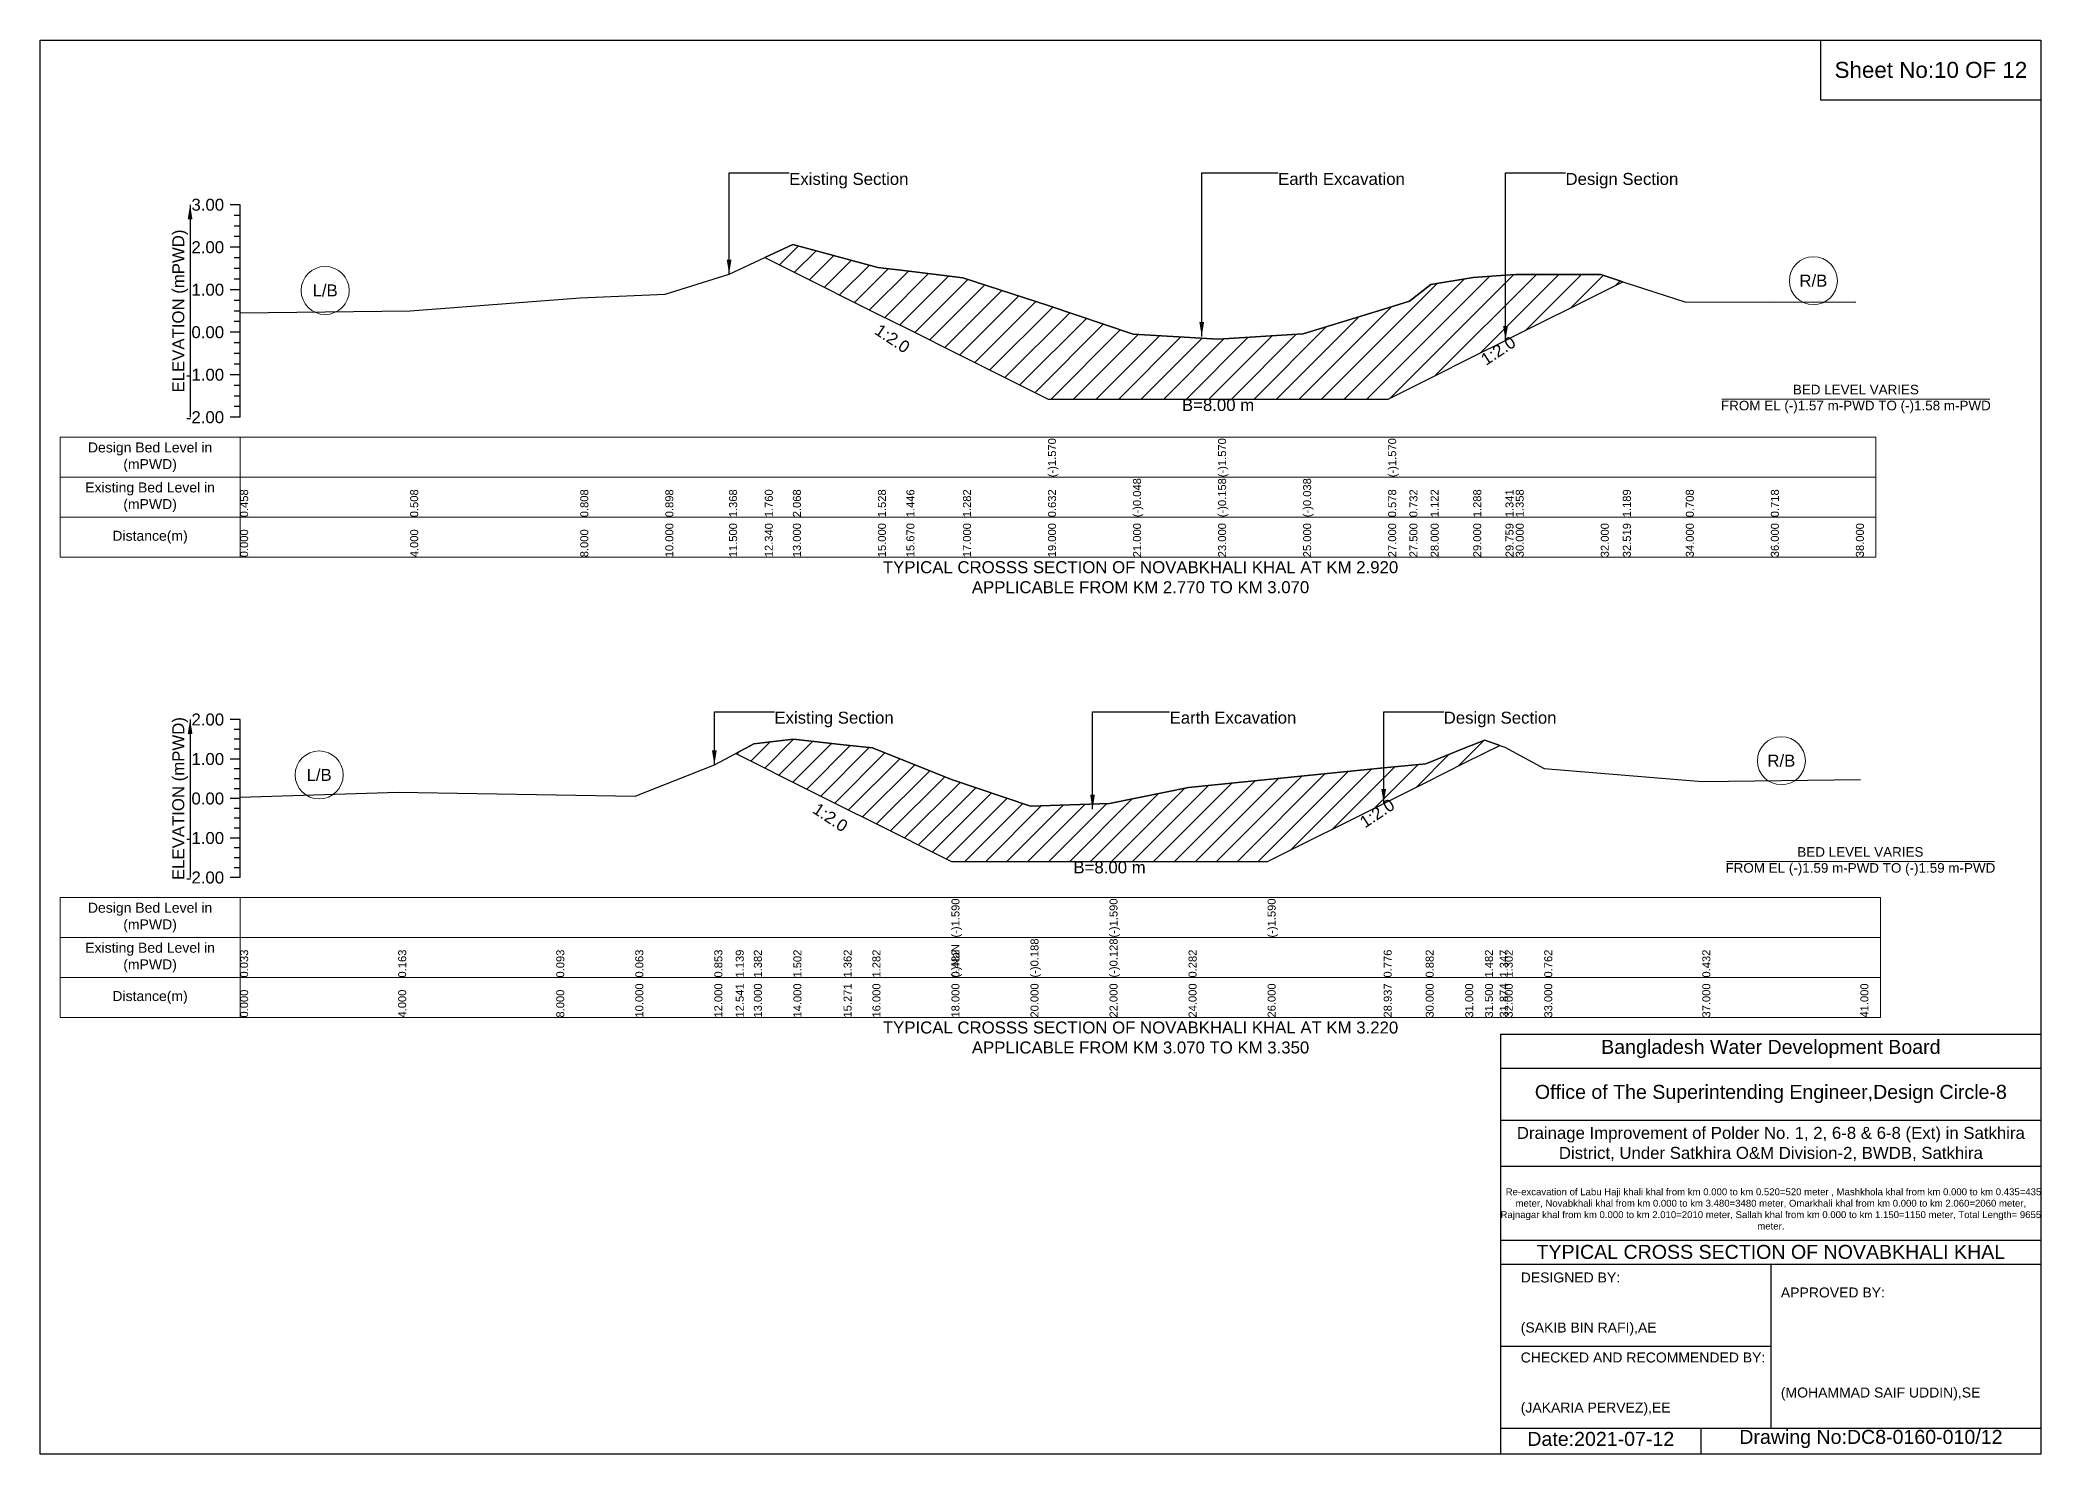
# Model space of a CAD drawing. Header units: inches. Extents: x 91000 to 648000, y -5656 to 141.
# Drawn here: x 340000 to 348000, y -5656 to 0 of the extents above; entities that cross this region are included whole.
import ezdxf

# ---------------------------------------------------------------- set-up
doc = ezdxf.new("R2010")
doc.units = ezdxf.units.IN
doc.header["$LTSCALE"] = 7
doc.header["$MEASUREMENT"] = 0
for name, color, linetype, lineweight in [('Cross section Data Border', 7, 'Continuous', 9), ('Cross Section Labels', 7, 'Continuous', 9), ('Existing_Bed_Level for Xsection', 7, 'Continuous', 25)]:
    doc.layers.add(name, color=color, linetype=linetype, lineweight=lineweight)
doc.styles.get("Standard").update_dxf_attribs({"font": 'arial.ttf'})
doc.dimstyles.get("Standard").update_dxf_attribs({"dimtxt": 0.18, "dimasz": 0.18, "dimexe": 0.18, "dimexo": 0.0625, "dimgap": 0.09, "dimtad": 0, "dimtih": 1, "dimtoh": 1, "dimdec": 4, "dimzin": 0, "dimdsep": 46, "dimtxsty": 'Standard', "dimcen": 0.09, "dimadec": 0, "dimazin": 0, "dimtfac": 1, "dimtdec": 4, "dimtofl": 0, "dimtmove": 0, "dimatfit": 3, "dimfxl": 0, "dimtolj": 1, "dimtzin": 0, "dimarcsym": 0})

msp = doc.modelspace()

# ---------------------------------------------------------------- hatches: boundary and pattern name
at = {"layer": 'Existing_Bed_Level for Xsection'}
h = msp.add_hatch(dxfattribs=at)
h.set_pattern_fill('ANSI31', color=256, scale=510, style=0)
h.paths.add_polyline_path([(342897.8, -869.9), (343010, -926), (343350, -1096), (343463.9, -1153), (343690, -1266), (344030, -1436), (344370, -1436), (344710, -1436), (345050, -1436), (345390, -1436), (345475, -1393.5), (345560, -1351), (345730, -1266), (345859.1, -1201.5), (345900, -1181), (346240, -1011), (346328.2, -966.9), (346240, -938.3), (345900, -938.3), (345859.1, -941.1), (345730, -950.2), (345560, -978.4), (345475, -1044.7), (345390, -1070.9), (345050, -1175.6), (344710, -1196), (344370, -1177.3), (344030, -1061.7), (343690, -951.2), (343463.9, -923.4), (343350, -909.4), (343010, -817.6)])
h = msp.add_hatch(dxfattribs=at)
h.set_pattern_fill('ANSI31', color=256, scale=474, style=0)
h.paths.add_polyline_path([(342781.5, -2854.3), (342854, -2890.5), (343012, -2969.5), (343212.8, -3069.9), (343328, -3127.5), (343644, -3285.5), (343960, -3285.5), (344276, -3285.5), (344592, -3285.5), (344908, -3285.5), (345372.1, -3053.5), (345540, -2969.5), (345698, -2890.5), (345777, -2851), (345836.2, -2821.4), (345777, -2800.1), (345698, -2831.7), (345540, -2894.9), (345372.1, -2911.7), (344908, -2958.1), (344592, -2989.7), (344276, -3054.5), (343960, -3064), (343644, -2958.1), (343328, -2831.7), (343212.8, -2819.1), (343012, -2797), (342854, -2815.9)])

# ---------------------------------------------------------------- linework, layer by layer
for points in [[(340000, 0), (348000, 0), (348000, -5656), (340000, -5656)], [(347120, 0), (348000, 0), (348000, -240), (347120, -240)]]:
    msp.add_lwpolyline(points, close=True)
for points in [[(345840, -5656), (345840, -3976), (348000, -3976)], [(345840, -4112), (348000, -4112)], [(345840, -4320), (348000, -4320)], [(345840, -4504), (348000, -4504)], [(345840, -4800), (348000, -4800)], [(345840, -4896), (348000, -4896)], [(346920, -4896), (346920, -5552)], [(345840, -5224), (346920, -5224)], [(345840, -5552), (348000, -5552)], [(346640, -5552), (346640, -5656)]]:
    msp.add_lwpolyline(points)
at = {"layer": 'Cross section Data Border'}
for points in [[(340080, -1589.1), (347340, -1589.1), (347340, -2069.1), (340080, -2069.1)], [(340080, -3430.3), (347358, -3430.3), (347358, -3910.3), (340080, -3910.3)]]:
    msp.add_lwpolyline(points, close=True, dxfattribs=at)
for points in [[(340800, -1589.1), (340800, -2069.1)], [(340080, -1749.1), (347340, -1749.1)], [(340080, -1909.1), (347340, -1909.1)], [(340800, -3430.3), (340800, -3910.3)], [(340080, -3590.3), (347358, -3590.3)], [(340080, -3750.3), (347358, -3750.3)]]:
    msp.add_lwpolyline(points, dxfattribs=at)
at = {"layer": 'Cross Section Labels'}
for points in [[(346724.2, -1436), (347795.8, -1436)], [(346742.2, -3285.5), (347813.8, -3285.5)]]:
    msp.add_lwpolyline(points, dxfattribs=at)
for centre in [(347090, -962.9), (341140, -1002), (346962, -2883.1), (341116, -2939.8)]:
    msp.add_circle(centre, 96, dxfattribs=at)
at = {"layer": 'Existing_Bed_Level for Xsection'}
for points in [[(340800, -659.1), (340760, -659.1)], [(340800, -701.6), (340776, -701.6)], [(340800, -1509.1), (340800, -1339.1), (340800, -1169.1), (340800, -999.1), (340800, -829.1), (340800, -659.1)], [(340800, -744.1), (340776, -744.1)], [(340800, -786.6), (340776, -786.6)], [(340800, -829.1), (340760, -829.1)], [(340800, -871.6), (340776, -871.6)], [(340800, -1091.3), (341480, -1082.8), (342160, -1031.8), (342500, -1016.5), (342755, -936.6), (342897.8, -869.9), (343010, -817.6), (343350, -909.4), (343463.9, -923.4), (343690, -951.2), (344030, -1061.7), (344030, -1061.7), (344370, -1177.3), (344710, -1196), (344710, -1196), (345050, -1175.6), (345390, -1070.9), (345390, -1070.9), (345475, -1044.7), (345560, -978.4), (345730, -950.2), (345859.1, -941.1), (345900, -938.3), (346240, -938.3), (346328.2, -966.9), (346580, -1048.8), (346920, -1047.1), (347260, -1048.8)], [(340800, -914.1), (340776, -914.1)], [(340800, -956.6), (340776, -956.6)], [(340800, -999.1), (340760, -999.1)], [(340800, -1041.6), (340776, -1041.6)], [(340800, -1084.1), (340776, -1084.1)], [(340800, -1169.1), (340760, -1169.1)], [(340800, -1126.6), (340776, -1126.6)], [(340800, -1211.6), (340776, -1211.6)], [(340800, -1254.1), (340776, -1254.1)], [(340800, -1339.1), (340760, -1339.1)], [(340800, -1296.6), (340776, -1296.6)], [(340800, -1381.6), (340776, -1381.6)], [(340800, -1424.1), (340776, -1424.1)], [(340800, -1509.1), (340760, -1509.1)], [(340800, -1466.6), (340776, -1466.6)], [(340800, -2718.3), (340760, -2718.3)], [(340800, -3350.3), (340800, -3192.3), (340800, -3034.3), (340800, -2876.3), (340800, -2718.3)], [(340800, -2757.8), (340776, -2757.8)], [(340800, -2797.3), (340776, -2797.3)], [(340800, -3029.1), (341432, -3008.5), (342064, -3019.6), (342380, -3024.3), (342696, -2899.5), (342781.5, -2854.3), (342854, -2815.9), (343012, -2797), (343212.8, -2819.1), (343328, -2831.7), (343644, -2958.1), (343644, -2958.1), (343960, -3064), (344276, -3054.5), (344276, -3054.5), (344592, -2989.7), (344908, -2958.1), (344908, -2958.1), (345372.1, -2911.7), (345540, -2894.9), (345698, -2831.7), (345777, -2800.1), (345836.2, -2821.4), (345856, -2828.6), (346014, -2913.9), (346646, -2966), (347278, -2958.1)], [(340800, -2876.3), (340760, -2876.3)], [(340800, -2836.8), (340776, -2836.8)], [(340800, -2915.8), (340776, -2915.8)], [(340800, -2955.3), (340776, -2955.3)], [(340800, -3034.3), (340760, -3034.3)], [(340800, -2994.8), (340776, -2994.8)], [(340800, -3073.8), (340776, -3073.8)], [(340800, -3113.3), (340776, -3113.3)], [(340800, -3192.3), (340760, -3192.3)], [(340800, -3152.8), (340776, -3152.8)], [(340800, -3231.8), (340776, -3231.8)], [(340800, -3271.3), (340776, -3271.3)], [(340800, -3350.3), (340760, -3350.3)], [(340800, -3310.8), (340776, -3310.8)]]:
    msp.add_lwpolyline(points, dxfattribs=at)
for points in [[(342897.8, -869.9), (342897.8, -869.9), (343010, -926), (343350, -1096), (343463.9, -1153), (343690, -1266), (344030, -1436), (344030, -1436), (344370, -1436), (344710, -1436), (344710, -1436), (345050, -1436), (345390, -1436), (345390, -1436), (345475, -1393.5), (345560, -1351), (345730, -1266), (345859.1, -1201.5), (345900, -1181), (346240, -1011), (346328.2, -966.9), (346240, -938.3), (345900, -938.3), (345859.1, -941.1), (345730, -950.2), (345560, -978.4), (345475, -1044.7), (345390, -1070.9), (345390, -1070.9), (345050, -1175.6), (344710, -1196), (344710, -1196), (344370, -1177.3), (344030, -1061.7), (344030, -1061.7), (343690, -951.2), (343463.9, -923.4), (343350, -909.4), (343010, -817.6), (342897.8, -869.9)], [(342781.5, -2854.3), (342781.5, -2854.3), (342854, -2890.5), (343012, -2969.5), (343212.8, -3069.9), (343328, -3127.5), (343644, -3285.5), (343644, -3285.5), (343960, -3285.5), (344276, -3285.5), (344276, -3285.5), (344592, -3285.5), (344908, -3285.5), (344908, -3285.5), (345372.1, -3053.5), (345540, -2969.5), (345698, -2890.5), (345777, -2851), (345836.2, -2821.4), (345777, -2800.1), (345698, -2831.7), (345540, -2894.9), (345372.1, -2911.7), (344908, -2958.1), (344908, -2958.1), (344592, -2989.7), (344276, -3054.5), (344276, -3054.5), (343960, -3064), (343644, -2958.1), (343644, -2958.1), (343328, -2831.7), (343212.8, -2819.1), (343012, -2797), (342854, -2815.9), (342781.5, -2854.3)]]:
    msp.add_lwpolyline(points, close=True, dxfattribs=at)

# ---------------------------------------------------------------- texts
at = {"attachment_point": 5}
for s, insert, char_height in [('Sheet No:10 OF 12', (347560, -120), 64), ('Bangladesh Water Development Board', (346920, -4036), 56), ('Office of The Superintending Engineer,Design Circle-8', (346920, -4216), 56)]:
    msp.add_mtext(s, dxfattribs=dict(at, insert=insert, char_height=char_height))
for s, insert, char_height, width, attachment_point in [('Drainage Improvement of Polder No. 1, 2, 6-8 & 6-8 (Ext) in Satkhira District, Under Satkhira O&M Division-2, BWDB, Satkhira', (346920, -4416), 48, 2240, 5), ('  Re-excavation of Labu Haji khali khal from km 0.000 to km 0.520=520 meter , Mashkhola khal from km 0.000 to km 0.435=435 meter, Novabkhali khal from km 0.000 to km 3.480=3480 meter, Omarkhali khal from km 0.000 to km 2.060=2060 meter, Rajnagar khal from km 0.000 to km 2.010=2010 meter, Sallah khal from km 0.000 to km 1.150=1150 meter, Total Length= 9655 meter. ', (346920, -4676), 27.4148, 2160, 5), ('TYPICAL CROSS SECTION OF NOVABKHALI KHAL', (346920, -4848), 56, 2240, 5), ('DESIGNED BY:\\P\\P\\P(SAKIB BIN RAFI),AE', (345920, -5056), 40, 1120, 4), ('APPROVED BY:\\P\\P\\P\\P\\P\\P(MOHAMMAD SAIF UDDIN),SE', (346960, -5216), 40, 1120, 4), ('CHECKED AND RECOMMENDED BY:\\P\\P\\P(JAKARIA PERVEZ),EE', (345920, -5376), 40, 1120, 4), ('Date:2021-07-12', (346240, -5596), 56, 1120, 5), ('Drawing No:DC8-0160-010/12', (347320, -5596), 56, 1760, 5)]:
    msp.add_mtext(s, dxfattribs=dict(insert=insert, char_height=char_height, width=width, attachment_point=attachment_point))
at = {"layer": 'Cross section Data Border', "char_height": 40, "width": 640, "attachment_point": 5}
for s, insert in [('Design Bed Level in (mPWD)', (340440, -1669.1)), ('Existing Bed Level in (mPWD)', (340440, -1829.1)), ('Distance(m)', (340440, -1989.1)), ('Design Bed Level in (mPWD)', (340440, -3510.3)), ('Existing Bed Level in (mPWD)', (340440, -3670.3)), ('Distance(m)', (340440, -3830.3))]:
    msp.add_mtext(s, dxfattribs=dict(at, insert=insert))
at = {"layer": 'Cross Section Labels'}
for s, insert, char_height, attachment_point in [('Existing Section', (342995, -531.6), 48, 1), ('Earth Excavation', (344950, -531.6), 48, 1), ('Design Section', (346099.1, -531.6), 48, 1), ('R/B', (347090, -962.9), 48, 5), ('L/B', (341140, -1002), 48, 5), ('B=8.00 m', (344710, -1436), 48, 2), ('BED LEVEL VARIES \\PFROM EL (-)1.57 m-PWD TO (-)1.58 m-PWD', (347260, -1436), 38.4, 5), ('TYPICAL CROSSS SECTION OF NOVABKHALI KHAL AT KM 2.920\\PAPPLICABLE FROM KM 2.770 TO KM 3.070', (344400, -2149.1), 48, 5), ('Existing Section', (342936, -2686.7), 48, 1), ('Earth Excavation', (344516, -2686.7), 48, 1), ('Design Section', (345612.1, -2686.7), 48, 1), ('R/B', (346962, -2883.1), 48, 5), ('L/B', (341116, -2939.8), 48, 5), ('BED LEVEL VARIES \\PFROM EL (-)1.59 m-PWD TO (-)1.59 m-PWD', (347278, -3285.5), 38.4, 5), ('B=8.00 m', (344276, -3285.5), 48, 2), ('TYPICAL CROSSS SECTION OF NOVABKHALI KHAL AT KM 3.220\\PAPPLICABLE FROM KM 3.070 TO KM 3.350', (344400, -3990.3), 48, 5)]:
    msp.add_mtext(s, dxfattribs=dict(at, insert=insert, char_height=char_height, attachment_point=attachment_point))
at = {"layer": 'Cross Section Labels', "char_height": 48, "attachment_point": 2}
for insert, rotation in [((343421.4, -1174.2), 326.30993), ((345816.6, -1222.7), 33.69007), ((345332.6, -3073.2), 33.69007), ((343173.3, -3089.6), 326.30993)]:
    msp.add_mtext('1:2.0', dxfattribs=dict(at, insert=insert, rotation=rotation))
at = {"layer": 'Existing_Bed_Level for Xsection', "char_height": 48, "attachment_point": 6}
for s, insert in [('3.00', (340736, -659.1)), ('2.00', (340736, -829.1)), ('1.00', (340736, -999.1)), ('0.00', (340736, -1169.1)), ('-1.00', (340736, -1339.1)), ('-2.00', (340736, -1509.1)), ('2.00', (340736, -2718.3)), ('1.00', (340736, -2876.3)), ('0.00', (340736, -3034.3)), ('-1.00', (340736, -3192.3)), ('-2.00', (340736, -3350.3))]:
    msp.add_mtext(s, dxfattribs=dict(at, insert=insert))
at = {"layer": 'Existing_Bed_Level for Xsection', "rotation": 90}
for s, insert, char_height, attachment_point in [('ELEVATION (mPWD)', (340560, -1084.1), 48, 5), ('(-)1.570', (344030, -1749.1), 32, 1), ('(-)1.570', (344710, -1749.1), 32, 1), ('(-)1.570', (345390, -1749.1), 32, 1), ('(-)0.048', (344370, -1909.1), 32, 1), ('(-)0.158', (344710, -1909.1), 32, 1), ('(-)0.158', (344710, -1909.1), 32, 1), ('(-)0.158', (344710, -1909.1), 32, 1), ('(-)0.038', (345050, -1909.1), 32, 1), ('0.458', (340800, -1909.1), 32, 1), ('0.508', (341480, -1909.1), 32, 1), ('0.808', (342160, -1909.1), 32, 1), ('0.898', (342500, -1909.1), 32, 1), ('1.368', (342755, -1909.1), 32, 1), ('1.760', (342897.8, -1909.1), 32, 1), ('2.068', (343010, -1909.1), 32, 1), ('1.528', (343350, -1909.1), 32, 1), ('1.446', (343463.9, -1909.1), 32, 1), ('1.282', (343690, -1909.1), 32, 1), ('0.632', (344030, -1909.1), 32, 1), ('0.632', (344030, -1909.1), 32, 1), ('0.632', (344030, -1909.1), 32, 1), ('0.578', (345390, -1909.1), 32, 1), ('0.578', (345390, -1909.1), 32, 1), ('0.578', (345390, -1909.1), 32, 1), ('0.732', (345475, -1909.1), 32, 1), ('1.122', (345560, -1909.1), 32, 1), ('1.288', (345730, -1909.1), 32, 1), ('1.341', (345859.1, -1909.1), 32, 1), ('1.358', (345900, -1909.1), 32, 1), ('1.358', (345900, -1909.1), 32, 1), ('1.189', (346328.2, -1909.1), 32, 1), ('0.708', (346580, -1909.1), 32, 1), ('0.708', (346580, -1909.1), 32, 1), ('0.718', (346920, -1909.1), 32, 1), ('0.000', (340800, -2069.1), 32, 1), ('4.000', (341480, -2069.1), 32, 1), ('8.000', (342160, -2069.1), 32, 1), ('10.000', (342500, -2069.1), 32, 1), ('11.500', (342755, -2069.1), 32, 1), ('12.340', (342897.8, -2069.1), 32, 1), ('13.000', (343010, -2069.1), 32, 1), ('15.000', (343350, -2069.1), 32, 1), ('15.670', (343463.9, -2069.1), 32, 1), ('17.000', (343690, -2069.1), 32, 1), ('19.000', (344030, -2069.1), 32, 1), ('19.000', (344030, -2069.1), 32, 1), ('19.000', (344030, -2069.1), 32, 1), ('21.000', (344370, -2069.1), 32, 1), ('23.000', (344710, -2069.1), 32, 1), ('23.000', (344710, -2069.1), 32, 1), ('23.000', (344710, -2069.1), 32, 1), ('25.000', (345050, -2069.1), 32, 1), ('27.000', (345390, -2069.1), 32, 1), ('27.000', (345390, -2069.1), 32, 1), ('27.000', (345390, -2069.1), 32, 1), ('27.500', (345475, -2069.1), 32, 1), ('28.000', (345560, -2069.1), 32, 1), ('29.000', (345730, -2069.1), 32, 1), ('29.759', (345859.1, -2069.1), 32, 1), ('30.000', (345900, -2069.1), 32, 1), ('32.000', (346240, -2069.1), 32, 1), ('32.519', (346328.2, -2069.1), 32, 1), ('34.000', (346580, -2069.1), 32, 1), ('36.000', (346920, -2069.1), 32, 1), ('38.000', (347260, -2069.1), 32, 1), ('ELEVATION (mPWD)', (340560, -3034.3), 48, 5), ('(-)1.590', (343644, -3590.3), 32, 1), ('(-)1.590', (344276, -3590.3), 32, 1), ('(-)1.590', (344908, -3590.3), 32, 1), ('(-)0.188', (343960, -3750.3), 32, 1), ('(-)0.128', (344276, -3750.3), 32, 1), ('(-)0.128', (344276, -3750.3), 32, 1), ('(-)0.128', (344276, -3750.3), 32, 1), ('0.033', (340800, -3750.3), 32, 1), ('0.163', (341432, -3750.3), 32, 1), ('0.093', (342064, -3750.3), 32, 1), ('0.063', (342380, -3750.3), 32, 1), ('0.853', (342696, -3750.3), 32, 1), ('1.139', (342781.5, -3750.3), 32, 1), ('1.382', (342854, -3750.3), 32, 1), ('1.502', (343012, -3750.3), 32, 1), ('1.362', (343212.8, -3750.3), 32, 1), ('1.282', (343328, -3750.3), 32, 1), ('1.282', (343328, -3750.3), 32, 1), ('(-)NaN', (343644, -3750.3), 32, 1), ('(-)NaN', (343644, -3750.3), 32, 1), ('0.482', (343644, -3750.3), 32, 1), ('0.482', (343644, -3750.3), 32, 1), ('0.482', (343644, -3750.3), 32, 1), ('0.482', (343644, -3750.3), 32, 1), ('0.482', (343644, -3750.3), 32, 1), ('0.282', (344592, -3750.3), 32, 1), ('0.776', (345372.1, -3750.3), 32, 1), ('0.882', (345540, -3750.3), 32, 1), ('1.482', (345777, -3750.3), 32, 1), ('1.347', (345836.2, -3750.3), 32, 1), ('1.302', (345856, -3750.3), 32, 1), ('0.762', (346014, -3750.3), 32, 1), ('0.432', (346646, -3750.3), 32, 1), ('0.000', (340800, -3910.3), 32, 1), ('4.000', (341432, -3910.3), 32, 1), ('8.000', (342064, -3910.3), 32, 1), ('10.000', (342380, -3910.3), 32, 1), ('12.000', (342696, -3910.3), 32, 1), ('12.541', (342781.5, -3910.3), 32, 1), ('13.000', (342854, -3910.3), 32, 1), ('14.000', (343012, -3910.3), 32, 1), ('15.271', (343212.8, -3910.3), 32, 1), ('16.000', (343328, -3910.3), 32, 1), ('18.000', (343644, -3910.3), 32, 1), ('18.000', (343644, -3910.3), 32, 1), ('18.000', (343644, -3910.3), 32, 1), ('20.000', (343960, -3910.3), 32, 1), ('22.000', (344276, -3910.3), 32, 1), ('22.000', (344276, -3910.3), 32, 1), ('22.000', (344276, -3910.3), 32, 1), ('24.000', (344592, -3910.3), 32, 1), ('26.000', (344908, -3910.3), 32, 1), ('26.000', (344908, -3910.3), 32, 1), ('26.000', (344908, -3910.3), 32, 1), ('28.937', (345372.1, -3910.3), 32, 1), ('30.000', (345540, -3910.3), 32, 1), ('31.000', (345698, -3910.3), 32, 1), ('31.500', (345777, -3910.3), 32, 1), ('31.874', (345836.2, -3910.3), 32, 1), ('32.000', (345856, -3910.3), 32, 1), ('33.000', (346014, -3910.3), 32, 1), ('37.000', (346646, -3910.3), 32, 1), ('41.000', (347278, -3910.3), 32, 1)]:
    msp.add_mtext(s, dxfattribs=dict(at, insert=insert, char_height=char_height, attachment_point=attachment_point))

# ---------------------------------------------------------------- leaders
at = {"layer": 'Cross Section Labels', "annotation_type": 0, "has_hookline": 1, "hookline_direction": 0}
for points, text_width in [([(342755, -936.6), (342755, -531.6), (342994.9, -531.6)], 467.2), ([(344644.6, -1186), (344644.6, -531.6), (344949.9, -531.6)], 497), ([(345859.1, -1201.5), (345859.1, -531.6), (346099, -531.6)], 441.2), ([(342696, -2899.5), (342696, -2686.7), (342935.9, -2686.7)], 467.2), ([(344208, -3076.6), (344208, -2686.7), (344515.9, -2686.7)], 497), ([(345372.1, -3053.5), (345372.1, -2686.7), (345612, -2686.7)], 441.2)]:
    msp.add_leader(points, dimstyle='Standard', override={"dimasz": 57.6}, dxfattribs=dict(at, text_width=text_width))
at = {"layer": 'Existing_Bed_Level for Xsection'}
for points in [[(340600, -659.1), (340600, -1509.1)], [(340600, -2718.3), (340600, -3350.3)]]:
    msp.add_leader(points, dimstyle='Standard', override={"dimasz": 57.6}, dxfattribs=at)

doc.saveas('drawing.dxf')
